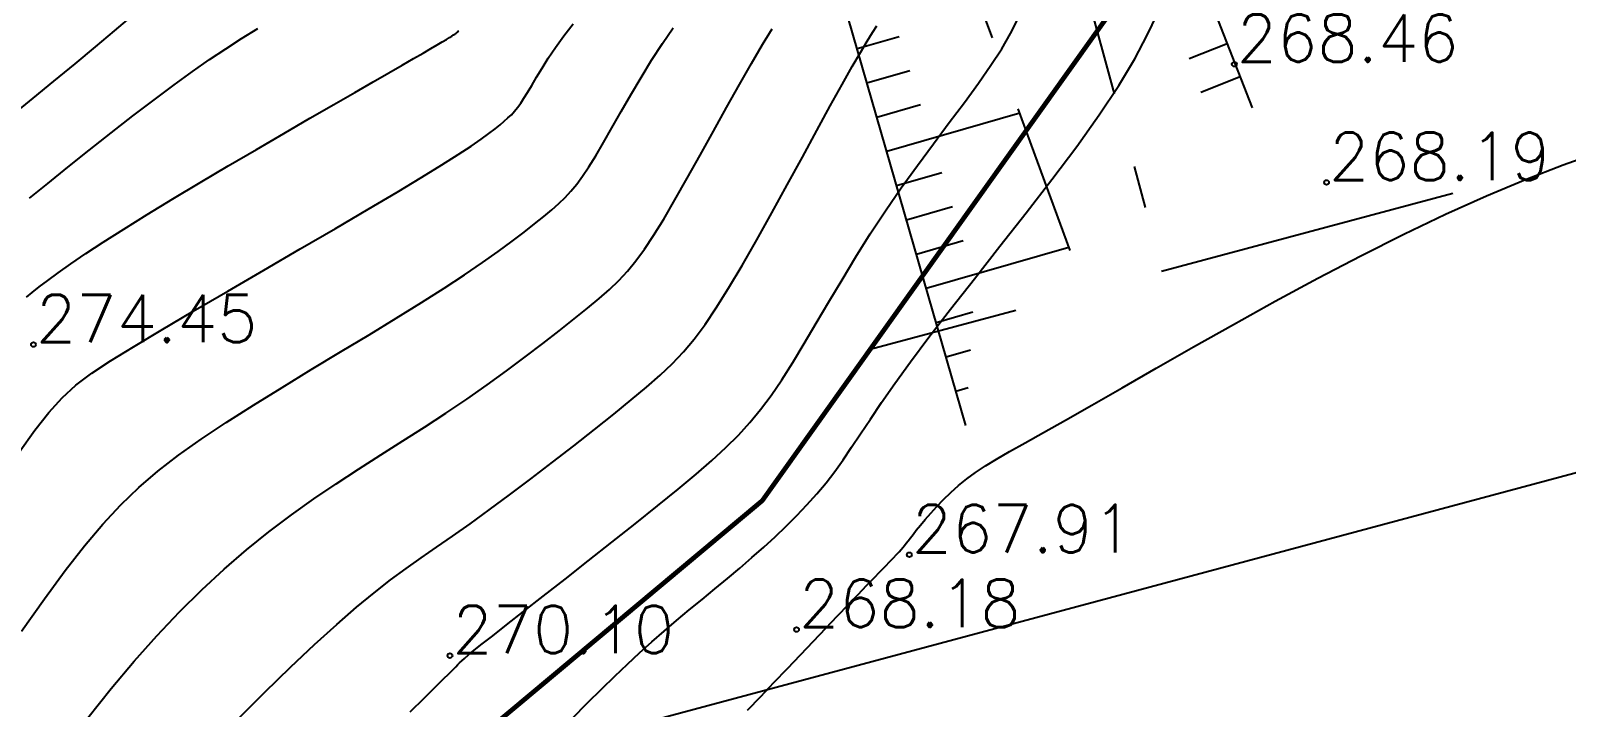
# Model space of a CAD drawing. Extents: x 524954 to 526204, y 9523489 to 9524010.
# Drawn here: x 526036.96 to 526069.28, y 9523741.25 to 9523755.48 of the extents above; entities that cross this region are included whole.
import ezdxf

# ---------------------------------------------------------------- set-up
doc = ezdxf.new("R2010")
doc.units = 0
doc.header["$PDMODE"] = 33
doc.header["$PDSIZE"] = 0.1
doc.linetypes.add('ACAD_ISO12W100', pattern=[21, 12, -3, 0, -3, 0, -3])
doc.linetypes.add('CACHE2', pattern=[4.7625, 3.175, -1.5875])
for name, color, linetype in [('Bas_Talus', 40, 'CACHE2'), ('Bord Fleuve', 4, 'ACAD_ISO12W100'), ('CN_01_00', 3, 'Continuous'), ('CN_02_00', 4, 'Continuous'), ('CN_05_00', 6, 'Continuous'), ('CN_10_00', 1, 'Continuous'), ('Haut_Talus', 30, 'Continuous'), ('Talus', 2, 'Continuous'), ('TopoAlt', 3, 'Continuous'), ('TOPOJIS', 7, 'Continuous')]:
    doc.layers.add(name, color=color, linetype=linetype)
doc.styles.add('Simplex 1.0', font='Simplex.shx', dxfattribs={"width": 0.99, "height": 1})

# ---------------------------------------------------------------- blocks, each defined once
blk = doc.blocks.new('TCPOINT M')
at = {"color": 0}
blk.add_point((0, 0), dxfattribs=at)
at = {"layer": 'TopoAlt', "style": 'Simplex 1.0', "width": 0.99}
blk.add_attdef('ALT', (0.15, 0.15), '', height=1, dxfattribs=at)

msp = doc.modelspace()

# ---------------------------------------------------------------- hatches: boundary and pattern name
at = {"layer": 'Bord Fleuve', "ltscale": 0.5}
h = msp.add_hatch(dxfattribs=at)
h.set_pattern_fill('ANSI33', color=256, scale=2, angle=330, style=0)
h.paths.add_polyline_path([(526101.715, 9523771.778), (526101.498, 9523728.689), (526067.042, 9523702.1), (526048.223, 9523678.528), (526031.816, 9523676.184), (526027.837, 9523671.249), (526016.46, 9523661.911), (526012.684, 9523655.259), (526010.342, 9523652.337), (526009.349, 9523649.826), (526002.836, 9523644.901), (526001.359, 9523638.704), (525998.552, 9523634.868), (525992.641, 9523630.59), (525971.373, 9523621.771), (525946.333, 9523622.282), (525936.503, 9523619.892), (525930.695, 9523617.923), (525919.699, 9523615.395), (525895.841, 9523612.948), (525885.599, 9523613.628), (525875.196, 9523613.421), (525867.372, 9523614.558), (525859.164, 9523613.749), (525850.68, 9523611.584), (525842.877, 9523609.413), (525834.137, 9523605.724), (525821.783, 9523602.11), (525815.903, 9523600.185), (525796.184, 9523594.113), (525774.026, 9523585.199), (525767.099, 9523581.761), (525763.989, 9523580.32), (525760.33, 9523578.539), (525748.039, 9523572.413), (525744.059, 9523571.766), (525739.195, 9523569.005), (525726.381, 9523563.785), (525719.788, 9523561.814), (525707.248, 9523554.536), (525700.147, 9523552.212), (525692.212, 9523549.16), (525674.921, 9523545.702), (525662.522, 9523542.332), (525644.942, 9523541.016), (525635.899, 9523540.053), (525621.612, 9523536.522), (525609.298, 9523533.789), (525593.484, 9523529.477), (525590.482, 9523529.837), (525587.338, 9523528.188), (525575.413, 9523524.864), (525573.541, 9523524.376), (525537.559, 9523507.804), (525536.053, 9523507.312), (525509.961, 9523500.658), (525472.702, 9523501.018), (525453.195, 9523495.13), (525425.264, 9523493.316), (525409.725, 9523500.229), (525383.624, 9523517.145), (525374.857, 9523528.592), (525397.503, 9523550.219), (525408.728, 9523544.096), (525423.511, 9523536.311), (525445.736, 9523537.578), (525453.966, 9523539.782), (525464.454, 9523546.087), (525473.153, 9523547.827), (525482.046, 9523548.599), (525491.438, 9523548.246), (525499.251, 9523546.152), (525510.455, 9523545.914), (525524.182, 9523548.573), (525533.752, 9523550.446), (525539.312, 9523550.42), (525543.959, 9523554.529), (525548.966, 9523556.567), (525556.157, 9523559.482), (525565.701, 9523562.659), (525575.687, 9523565.927), (525586.045, 9523569.089), (525592.726, 9523570.833), (525599.232, 9523573.013), (525615.849, 9523577.326), (525625.16, 9523582.583), (525628.685, 9523586.517), (525632.523, 9523586.625), (525648.079, 9523583.088), (525655.429, 9523583.638), (525665.347, 9523586.334), (525670.505, 9523587.365), (525674.974, 9523592.31), (525681.363, 9523595.427), (525690.374, 9523596.897), (525696.726, 9523596.667), (525703.112, 9523600.372), (525712.502, 9523603.181), (525720.951, 9523606.622), (525729.973, 9523611.744), (525735.094, 9523612.577), (525741.896, 9523615.967), (525746.088, 9523618.007), (525749.05, 9523619.379), (525756.94, 9523623.296), (525766.831, 9523627.898), (525804.249, 9523638.101), (525817.576, 9523642.025), (525828.432, 9523644.919), (525839.805, 9523649.896), (525846.166, 9523651.166), (525855.839, 9523655.822), (525867.776, 9523655.711), (525877.503, 9523655.632), (525886.144, 9523654.198), (525894.786, 9523653.829), (525911.157, 9523655.506), (525918.652, 9523656.801), (525925.004, 9523658.249), (525933.183, 9523660.832), (525939.613, 9523663.374), (525944.509, 9523665.893), (525950.393, 9523669.022), (525957.623, 9523672.73), (525962.986, 9523676.276), (525970.165, 9523679.965), (525973.599, 9523682.924), (525976.261, 9523684.646), (525980.145, 9523686.246), (525987.591, 9523689.162), (525991.967, 9523692.966), (525998.543, 9523697.851), (526003.542, 9523703.73), (526012.581, 9523711.677), (526026.66, 9523716.709), (526030.85, 9523726.011), (526046.387, 9523740.613), (526052.355, 9523745.599), (526061.927, 9523759.011), (526073.275, 9523760.379), (526077.818, 9523761.95), (526083.981, 9523762.217)])
h.paths.add_polyline_path([(525512.661, 9523516.101), (525534.357, 9523523.257), (525535.319, 9523520.342), (525513.623, 9523513.186)], flags=24)
h.paths.add_polyline_path([(525743.331, 9523593.045), (525764.315, 9523602.078), (525765.529, 9523599.259), (525744.545, 9523590.226)], flags=24)
h.paths.add_polyline_path([(525983.194, 9523662.071), (526001.508, 9523675.73), (526003.343, 9523673.269), (525985.029, 9523659.611)], flags=24)

# ---------------------------------------------------------------- linework, layer by layer
at = {"layer": 'Bas_Talus', "flags": 128}
for points in [[(526014.289, 9523817.598), (526018.793, 9523810.412), (526022.725, 9523805.249), (526025.26, 9523803.699), (526028.935, 9523802.665), (526035.981, 9523799.762), (526038.258, 9523799.296), (526042.918, 9523796.703), (526044.316, 9523795.722), (526047.683, 9523792.872), (526048.148, 9523791.838), (526051.101, 9523788.108), (526052.241, 9523783.292), (526052.81, 9523780.709), (526053.796, 9523775.573), (526054.871, 9523772.115), (526056.113, 9523765.907), (526057.933, 9523760.868), (526060.417, 9523751.763)], [(526058.834, 9523750.859), (526054.874, 9523761.678), (526052.719, 9523767.792), (526050.448, 9523772.385), (526051.028, 9523778.338), (526050.271, 9523783.977), (526048.171, 9523789.181), (526042.349, 9523792.03), (526038.681, 9523792.437), (526032.568, 9523795.169), (526027.379, 9523800.009), (526021.266, 9523805.765), (526019.627, 9523807.764), (526012.873, 9523815.903)]]:
    msp.add_lwpolyline(points, dxfattribs=at)
at = {"layer": 'Bord Fleuve', "ltscale": 0.35, "flags": 128}
msp.add_lwpolyline([(525394.875, 9523547.688, 0.1, 0.1, 0), (525407.137, 9523541.702, 0.1, 0.1, 0), (525423.511, 9523536.311, 0.1, 0.1, 0), (525445.736, 9523537.578, 0.1, 0.1, 0), (525453.966, 9523539.782, 0.1, 0.1, 0), (525464.454, 9523546.087, 0.1, 0.1, 0), (525473.153, 9523547.827, 0.1, 0.1, 0), (525482.046, 9523548.599, 0.1, 0.1, 0), (525491.438, 9523548.246, 0.1, 0.1, 0), (525499.251, 9523546.152, 0.1, 0.1, 0), (525510.455, 9523545.914, 0.1, 0.1, 0), (525524.182, 9523548.573, 0.1, 0.1, 0), (525533.752, 9523550.446, 0.1, 0.1, 0), (525539.312, 9523550.42, 0.1, 0.1, 0), (525543.959, 9523554.529, 0.1, 0.1, 0), (525548.966, 9523556.567, 0.1, 0.1, 0), (525556.157, 9523559.482, 0.1, 0.1, 0), (525565.701, 9523562.659, 0.1, 0.1, 0), (525575.687, 9523565.927, 0.1, 0.1, 0), (525586.045, 9523569.089, 0.1, 0.1, 0), (525592.726, 9523570.833, 0.1, 0.1, 0), (525599.232, 9523573.013, 0.1, 0.1, 0), (525615.849, 9523577.326, 0.1, 0.1, 0), (525625.16, 9523582.583, 0.1, 0.1, 0), (525628.685, 9523586.517, 0.1, 0.1, 0), (525632.523, 9523586.625, 0.1, 0.1, 0), (525648.079, 9523583.088, 0.1, 0.1, 0), (525655.429, 9523583.638, 0.1, 0.1, 0), (525665.347, 9523586.334, 0.1, 0.1, 0), (525670.505, 9523587.365, 0.1, 0.1, 0), (525674.974, 9523592.31, 0.1, 0.1, 0), (525674.974, 9523592.31, 0.1, 0.1, 0), (525681.363, 9523595.427, 0.1, 0.1, 0), (525681.363, 9523595.427, 0.1, 0.1, 0), (525690.374, 9523596.897, 0.1, 0.1, 0), (525696.726, 9523596.667, 0.1, 0.1, 0), (525703.112, 9523600.372, 0.1, 0.1, 0), (525712.502, 9523603.181, 0.1, 0.1, 0), (525712.502, 9523603.181, 0.1, 0.1, 0), (525720.951, 9523606.622, 0.1, 0.1, 0), (525729.973, 9523611.744, 0.1, 0.1, 0), (525735.094, 9523612.577, 0.1, 0.1, 0), (525741.896, 9523615.967, 0.1, 0.1, 0), (525746.088, 9523618.007, 0.1, 0.1, 0), (525749.05, 9523619.379, 0.1, 0.1, 0), (525756.94, 9523623.296, 0.1, 0.1, 0), (525766.831, 9523627.898, 0.1, 0.1, 0), (525804.249, 9523638.101, 0.1, 0.1, 0), (525817.576, 9523642.025, 0.1, 0.1, 0), (525828.432, 9523644.919, 0.1, 0.1, 0), (525839.805, 9523649.896, 0.1, 0.1, 0), (525846.166, 9523651.166, 0.1, 0.1, 0), (525855.839, 9523655.822, 0.1, 0.1, 0), (525867.776, 9523655.711, 0.1, 0.1, 0), (525877.503, 9523655.632, 0.1, 0.1, 0), (525886.144, 9523654.198, 0.1, 0.1, 0), (525894.786, 9523653.829, 0.1, 0.1, 0), (525911.157, 9523655.506, 0.1, 0.1, 0), (525918.652, 9523656.801, 0.1, 0.1, 0), (525925.004, 9523658.249, 0.1, 0.1, 0), (525933.183, 9523660.832, 0.1, 0.1, 0), (525939.613, 9523663.374, 0.1, 0.1, 0), (525944.509, 9523665.893, 0.1, 0.1, 0), (525950.393, 9523669.022, 0.1, 0.1, 0), (525957.623, 9523672.73, 0.1, 0.1, 0), (525962.986, 9523676.276, 0.1, 0.1, 0), (525970.165, 9523679.965, 0.1, 0.1, 0), (525970.165, 9523679.965, 0.1, 0.1, 0), (525973.599, 9523682.924, 0.1, 0.1, 0), (525976.261, 9523684.646, 0.1, 0.1, 0), (525980.145, 9523686.246, 0.1, 0.1, 0), (525987.591, 9523689.162, 0.1, 0.1, 0), (525991.967, 9523692.966, 0.1, 0.1, 0), (525998.543, 9523697.851, 0.1, 0.1, 0), (526003.542, 9523703.73, 0.1, 0.1, 0), (526012.581, 9523711.677, 0.1, 0.1, 0), (526026.66, 9523716.709, 0.1, 0.1, 0), (526030.85, 9523726.011, 0.1, 0.1, 0), (526046.387, 9523740.613, 0.1, 0.1, 0), (526052.355, 9523745.599, 0.1, 0.1, 0), (526061.927, 9523759.011, 0.1, 0.1, 0), (526073.275, 9523760.379, 0.1, 0.1, 0), (526077.818, 9523761.95, 0.1, 0.1, 0), (526083.981, 9523762.217, 0.1, 0.1, 0), (526101.715, 9523771.778, 0, 0, 0)], format="xyseb", dxfattribs=at)
at = {"layer": 'CN_01_00', "flags": 128}
for points, elevation in [([(526048.352, 9523741.018), (526048.678, 9523741.343), (526048.976, 9523741.637), (526049.253, 9523741.908), (526049.516, 9523742.159), (526049.772, 9523742.397), (526050.027, 9523742.627), (526050.287, 9523742.853), (526050.551, 9523743.078), (526050.819, 9523743.3), (526051.087, 9523743.522), (526051.355, 9523743.742), (526051.62, 9523743.962), (526051.881, 9523744.181), (526052.137, 9523744.399), (526052.385, 9523744.619), (526052.625, 9523744.839), (526052.857, 9523745.06), (526053.081, 9523745.284), (526053.295, 9523745.511), (526053.501, 9523745.741), (526053.696, 9523745.975), (526053.882, 9523746.214), (526054.059, 9523746.46), (526054.236, 9523746.72), (526054.422, 9523747.002), (526054.629, 9523747.314), (526054.866, 9523747.666), (526055.143, 9523748.064), (526055.471, 9523748.519), (526055.859, 9523749.038), (526056.313, 9523749.625), (526056.818, 9523750.267), (526057.356, 9523750.948), (526057.907, 9523751.65), (526058.452, 9523752.357), (526058.972, 9523753.051), (526059.447, 9523753.716), (526059.859, 9523754.333), (526060.193, 9523754.891), (526060.457, 9523755.388), (526060.663, 9523755.828)], 269), ([(526036.586, 9523753.719), (526037.007, 9523754.063), (526037.446, 9523754.422), (526037.889, 9523754.785), (526038.319, 9523755.141), (526038.722, 9523755.479), (526039.084, 9523755.787)], 277), ([(526036.759, 9523742.852), (526037.243, 9523743.534), (526037.682, 9523744.131), (526038.088, 9523744.649), (526038.473, 9523745.104), (526038.851, 9523745.507), (526039.234, 9523745.874), (526039.635, 9523746.218), (526040.068, 9523746.552), (526040.544, 9523746.89), (526041.073, 9523747.243), (526041.645, 9523747.609), (526042.246, 9523747.981), (526042.861, 9523748.355), (526043.476, 9523748.726), (526044.078, 9523749.088), (526044.651, 9523749.436), (526045.183, 9523749.764), (526045.661, 9523750.068), (526046.086, 9523750.348), (526046.463, 9523750.605), (526046.796, 9523750.84), (526047.087, 9523751.054), (526047.342, 9523751.247), (526047.563, 9523751.422), (526047.756, 9523751.577), (526047.923, 9523751.716), (526048.07, 9523751.846), (526048.203, 9523751.974), (526048.327, 9523752.107), (526048.448, 9523752.254), (526048.572, 9523752.422), (526048.703, 9523752.62), (526048.848, 9523752.854), (526049.01, 9523753.131), (526049.189, 9523753.443), (526049.382, 9523753.781), (526049.588, 9523754.136), (526049.803, 9523754.5), (526050.025, 9523754.862), (526050.252, 9523755.214), (526050.482, 9523755.546)], 273), ([(526041.321, 9523741.006), (526041.883, 9523741.571), (526042.423, 9523742.097), (526042.932, 9523742.574), (526043.397, 9523742.996), (526043.813, 9523743.355), (526044.187, 9523743.662), (526044.531, 9523743.93), (526044.856, 9523744.17), (526045.174, 9523744.395), (526045.497, 9523744.619), (526045.836, 9523744.854), (526046.203, 9523745.112), (526046.605, 9523745.403), (526047.036, 9523745.721), (526047.484, 9523746.059), (526047.939, 9523746.406), (526048.389, 9523746.754), (526048.822, 9523747.095), (526049.229, 9523747.42), (526049.598, 9523747.719), (526049.921, 9523747.988), (526050.205, 9523748.237), (526050.46, 9523748.479), (526050.695, 9523748.728), (526050.922, 9523748.998), (526051.149, 9523749.301), (526051.386, 9523749.653), (526051.645, 9523750.065), (526051.93, 9523750.547), (526052.238, 9523751.084), (526052.558, 9523751.656), (526052.881, 9523752.244), (526053.2, 9523752.827), (526053.504, 9523753.386), (526053.786, 9523753.902), (526054.035, 9523754.354), (526054.246, 9523754.728), (526054.42, 9523755.027), (526054.561, 9523755.263), (526054.674, 9523755.445), (526054.763, 9523755.583)], 271)]:
    msp.add_lwpolyline(points, dxfattribs=dict(at, elevation=elevation))
at = {"layer": 'CN_02_00', "flags": 128}
for points, elevation in [([(526036.716, 9523746.615), (526037.043, 9523747.078), (526037.335, 9523747.45), (526037.615, 9523747.758), (526037.909, 9523748.026), (526038.241, 9523748.278), (526038.636, 9523748.541), (526039.118, 9523748.837), (526039.703, 9523749.187), (526040.374, 9523749.582), (526041.103, 9523750.007), (526041.863, 9523750.448), (526042.627, 9523750.892), (526043.368, 9523751.323), (526044.059, 9523751.727), (526044.672, 9523752.09), (526045.188, 9523752.4), (526045.611, 9523752.661), (526045.953, 9523752.879), (526046.224, 9523753.057), (526046.437, 9523753.204), (526046.602, 9523753.324), (526046.73, 9523753.423), (526046.834, 9523753.506), (526046.923, 9523753.581), (526047.002, 9523753.65), (526047.073, 9523753.717), (526047.139, 9523753.789), (526047.203, 9523753.867), (526047.269, 9523753.957), (526047.339, 9523754.062), (526047.416, 9523754.187), (526047.503, 9523754.334), (526047.603, 9523754.504), (526047.718, 9523754.695), (526047.85, 9523754.905), (526048.002, 9523755.132), (526048.177, 9523755.374), (526048.377, 9523755.631)], 274), ([(526036.933, 9523751.964), (526037.315, 9523752.273), (526037.737, 9523752.612), (526038.185, 9523752.969), (526038.646, 9523753.332), (526039.107, 9523753.69), (526039.554, 9523754.033), (526039.975, 9523754.348), (526040.361, 9523754.628), (526040.719, 9523754.877), (526041.06, 9523755.105), (526041.396, 9523755.32), (526041.738, 9523755.53)], 276), ([(526038.159, 9523741.03), (526038.648, 9523741.646), (526039.132, 9523742.221), (526039.611, 9523742.757), (526040.086, 9523743.256), (526040.558, 9523743.722), (526041.029, 9523744.157), (526041.5, 9523744.563), (526041.971, 9523744.943), (526042.443, 9523745.299), (526042.916, 9523745.635), (526043.388, 9523745.955), (526043.858, 9523746.263), (526044.325, 9523746.561), (526044.787, 9523746.854), (526045.244, 9523747.145), (526045.693, 9523747.438), (526046.133, 9523747.735), (526046.561, 9523748.035), (526046.974, 9523748.332), (526047.367, 9523748.623), (526047.738, 9523748.904), (526048.082, 9523749.171), (526048.396, 9523749.421), (526048.677, 9523749.648), (526048.922, 9523749.852), (526049.138, 9523750.043), (526049.333, 9523750.23), (526049.515, 9523750.425), (526049.693, 9523750.641), (526049.874, 9523750.888), (526050.067, 9523751.178), (526050.279, 9523751.522), (526050.517, 9523751.927), (526050.775, 9523752.381), (526051.047, 9523752.867), (526051.325, 9523753.368), (526051.603, 9523753.868), (526051.873, 9523754.35), (526052.127, 9523754.797), (526052.36, 9523755.192), (526052.566, 9523755.523)], 272), ([(526052.044, 9523741.193), (526052.322, 9523741.481), (526052.601, 9523741.772), (526052.883, 9523742.066), (526053.161, 9523742.358), (526053.433, 9523742.643), (526053.694, 9523742.917), (526053.94, 9523743.175), (526054.167, 9523743.412), (526054.371, 9523743.626), (526054.55, 9523743.811), (526054.703, 9523743.97), (526054.835, 9523744.105), (526054.946, 9523744.219), (526055.039, 9523744.315), (526055.116, 9523744.395), (526055.18, 9523744.462), (526055.233, 9523744.519), (526055.276, 9523744.568), (526055.314, 9523744.613), (526055.349, 9523744.657), (526055.385, 9523744.703), (526055.425, 9523744.754), (526055.471, 9523744.814), (526055.527, 9523744.887), (526055.597, 9523744.975), (526055.683, 9523745.08), (526055.784, 9523745.201), (526055.899, 9523745.334), (526056.029, 9523745.476), (526056.17, 9523745.622), (526056.324, 9523745.77), (526056.488, 9523745.917), (526056.662, 9523746.058), (526056.846, 9523746.193), (526057.05, 9523746.328), (526057.284, 9523746.471), (526057.559, 9523746.63), (526057.887, 9523746.815), (526058.277, 9523747.034), (526058.74, 9523747.294), (526059.288, 9523747.605), (526059.927, 9523747.971), (526060.647, 9523748.384), (526061.433, 9523748.833), (526062.272, 9523749.306), (526063.147, 9523749.791), (526064.046, 9523750.276), (526064.953, 9523750.751), (526065.855, 9523751.203), (526066.738, 9523751.623), (526067.595, 9523752.007), (526068.422, 9523752.354), (526069.213, 9523752.661), (526069.962, 9523752.929)], 268)]:
    msp.add_lwpolyline(points, dxfattribs=dict(at, elevation=elevation))
at = {"layer": 'CN_05_00', "elevation": 275, "flags": 128}
msp.add_lwpolyline([(526036.868, 9523749.88), (526036.987, 9523749.976), (526037.134, 9523750.093), (526037.316, 9523750.231), (526037.536, 9523750.393), (526037.8, 9523750.58), (526038.115, 9523750.795), (526038.484, 9523751.038), (526038.914, 9523751.312), (526039.405, 9523751.617), (526039.946, 9523751.945), (526040.521, 9523752.289), (526041.113, 9523752.639), (526041.707, 9523752.986), (526042.286, 9523753.323), (526042.834, 9523753.641), (526043.336, 9523753.931), (526043.779, 9523754.186), (526044.163, 9523754.407), (526044.495, 9523754.598), (526044.777, 9523754.76), (526045.015, 9523754.897), (526045.214, 9523755.012), (526045.378, 9523755.106), (526045.512, 9523755.184), (526045.62, 9523755.248), (526045.706, 9523755.299), (526045.772, 9523755.339), (526045.821, 9523755.371), (526045.857, 9523755.394), (526045.883, 9523755.412), (526045.9, 9523755.425), (526045.913, 9523755.435), (526045.924, 9523755.445), (526045.934, 9523755.453), (526045.943, 9523755.461), (526045.951, 9523755.47), (526045.959, 9523755.48), (526045.967, 9523755.491)], dxfattribs=at)
at = {"layer": 'CN_10_00', "elevation": 270, "flags": 128}
msp.add_lwpolyline([(526044.945, 9523741.154), (526045.243, 9523741.45), (526045.471, 9523741.677), (526045.64, 9523741.845), (526045.761, 9523741.965), (526045.846, 9523742.049), (526045.903, 9523742.106), (526045.946, 9523742.149), (526045.984, 9523742.186), (526046.028, 9523742.228), (526046.087, 9523742.28), (526046.172, 9523742.352), (526046.293, 9523742.45), (526046.459, 9523742.583), (526046.68, 9523742.758), (526046.968, 9523742.983), (526047.326, 9523743.263), (526047.744, 9523743.588), (526048.205, 9523743.948), (526048.693, 9523744.33), (526049.19, 9523744.722), (526049.682, 9523745.112), (526050.152, 9523745.488), (526050.582, 9523745.839), (526050.962, 9523746.156), (526051.295, 9523746.445), (526051.589, 9523746.716), (526051.852, 9523746.979), (526052.094, 9523747.243), (526052.32, 9523747.518), (526052.541, 9523747.813), (526052.763, 9523748.14), (526052.995, 9523748.503), (526053.237, 9523748.902), (526053.49, 9523749.329), (526053.755, 9523749.779), (526054.033, 9523750.246), (526054.324, 9523750.725), (526054.628, 9523751.21), (526054.947, 9523751.696), (526055.279, 9523752.176), (526055.619, 9523752.648), (526055.959, 9523753.107), (526056.291, 9523753.551), (526056.608, 9523753.976), (526056.903, 9523754.379), (526057.168, 9523754.757), (526057.395, 9523755.105), (526057.579, 9523755.423), (526057.726, 9523755.71)], dxfattribs=at)
at = {"layer": 'Haut_Talus', "flags": 128}
for points in [[(526013.158, 9523827.175), (526016.477, 9523820.983), (526018.98, 9523813.589), (526022.318, 9523809.944), (526024.513, 9523806.068), (526032.544, 9523802.84), (526038.814, 9523801.855), (526041.913, 9523800.617), (526047.239, 9523796.072), (526052.251, 9523790.862), (526054.15, 9523787.729), (526056.467, 9523780.209), (526057.875, 9523770.625), (526060.602, 9523766.817), (526060.767, 9523761.87), (526061.346, 9523757.241), (526062.667, 9523753.861)], [(526056.64, 9523747.182), (526054.163, 9523755.757), (526050.695, 9523763.26), (526049.126, 9523767.052), (526047.554, 9523770.789), (526047.554, 9523773.839), (526048.379, 9523778.374), (526048.214, 9523781.342), (526046.56, 9523787.218), (526043.663, 9523788.556), (526036.232, 9523790.287), (526033.094, 9523792.019), (526029.543, 9523795.399), (526023.921, 9523800.035), (526020.123, 9523804.075), (526013.855, 9523810.396), (526008.091, 9523814)]]:
    msp.add_lwpolyline(points, dxfattribs=at)
at = {"layer": 'Talus'}
for p, q in [((526054.35, 9523755.108), (526055.233, 9523755.363)), ((526062.141, 9523755.208), (526061.338, 9523754.895)), ((526054.558, 9523754.388), (526055.458, 9523754.648)), ((526062.414, 9523754.51), (526061.586, 9523754.186)), ((526054.766, 9523753.667), (526055.683, 9523753.932)), ((526054.974, 9523752.947), (526057.774, 9523753.755)), ((526055.183, 9523752.226), (526056.132, 9523752.501)), ((526055.391, 9523751.506), (526056.357, 9523751.785)), ((526055.599, 9523750.785), (526056.582, 9523751.069)), ((526055.807, 9523750.065), (526058.807, 9523750.931)), ((526056.015, 9523749.344), (526056.786, 9523749.567)), ((526056.223, 9523748.623), (526056.737, 9523748.772)), ((526056.432, 9523747.903), (526056.689, 9523747.977))]:
    msp.add_line(p, q, dxfattribs=at)

# ---------------------------------------------------------------- block references
at = {"layer": 'TOPOJIS'}
ref = msp.add_blockref('TCPOINT M', (526062.291, 9523754.778, 268.46), dxfattribs=at)
ref.add_attrib('ALT', '268.46', (526062.341, 9523754.828, 268.46), dxfattribs={"layer": 'TopoAlt', "height": 1, "style": 'Simplex 1.0', "width": 0.99})
ref = msp.add_blockref('TCPOINT M', (526064.232, 9523752.292, 268.19), dxfattribs=at)
ref.add_attrib('ALT', '268.19', (526064.282, 9523752.342, 268.19), dxfattribs={"layer": 'TopoAlt', "height": 1, "style": 'Simplex 1.0', "width": 0.99})
ref = msp.add_blockref('TCPOINT M', (526037.014, 9523748.881, 274.45), dxfattribs=at)
ref.add_attrib('ALT', '274.45', (526037.064, 9523748.931, 274.45), dxfattribs={"layer": 'TopoAlt', "height": 1, "style": 'Simplex 1.0', "width": 0.99})
ref = msp.add_blockref('TCPOINT M', (526055.45, 9523744.461, 267.91), dxfattribs=at)
ref.add_attrib('ALT', '267.91', (526055.5, 9523744.511, 267.91), dxfattribs={"layer": 'TopoAlt', "height": 1, "style": 'Simplex 1.0', "width": 0.99})
ref = msp.add_blockref('TCPOINT M', (526053.076, 9523742.887, 268.18), dxfattribs=at)
ref.add_attrib('ALT', '268.18', (526053.126, 9523742.937, 268.18), dxfattribs={"layer": 'TopoAlt', "height": 1, "style": 'Simplex 1.0', "width": 0.99})
ref = msp.add_blockref('TCPOINT M', (526045.781, 9523742.338, 270.1), dxfattribs=at)
ref.add_attrib('ALT', '270.10', (526045.831, 9523742.388, 270.1), dxfattribs={"layer": 'TopoAlt', "height": 1, "style": 'Simplex 1.0', "width": 0.99})

doc.saveas('drawing.dxf')
